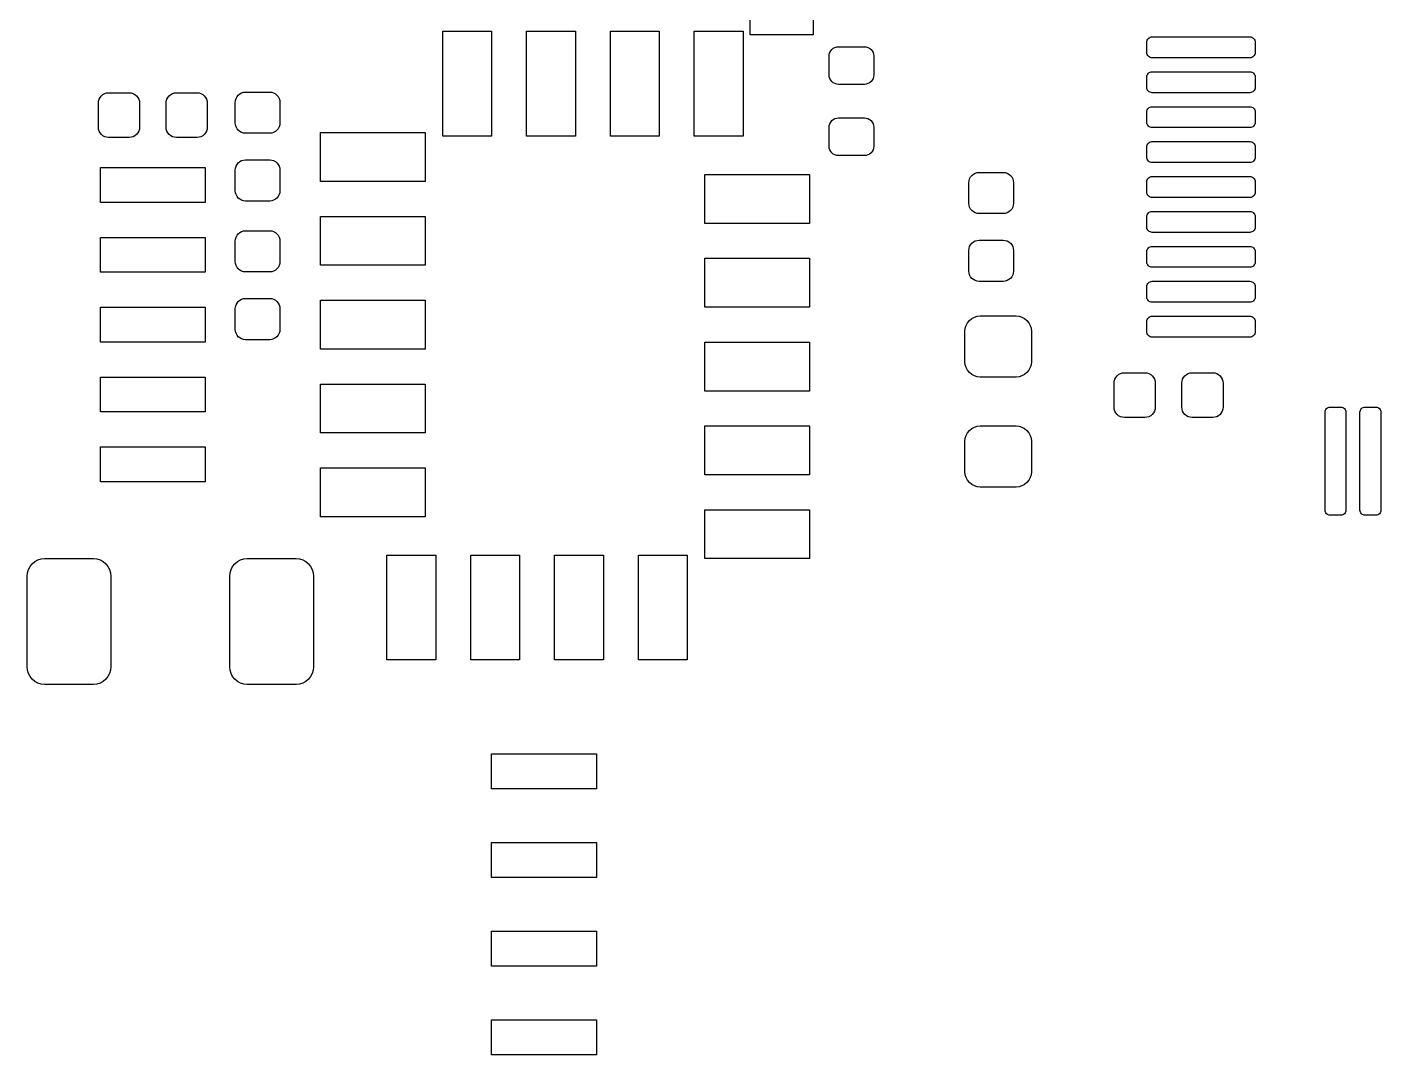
# Model space of a CAD drawing. Extents: x 0.5 to 2.43, y -7.79 to -4.97.
# Drawn here: x 0.559 to 1.322, y -6.238 to -5.659 of the extents above; entities that cross this region are included whole.
import ezdxf

# ---------------------------------------------------------------- set-up
doc = ezdxf.new("R2010")
doc.units = 0
doc.header["$MEASUREMENT"] = 0
doc.layers.add('BLACK', color=7, linetype='CONTINUOUS')

msp = doc.modelspace()

# ---------------------------------------------------------------- linework, layer by layer
at = {"layer": 'BLACK', "linetype": 'CONTINUOUS'}
for p, q in [((0.966535, -5.66339), (0.966535, -5.63189)), ((1.00197, -5.63189), (1.00197, -5.66339)), ((0.793307, -5.72047), (0.793307, -5.66142)), ((0.793307, -5.66142), (0.820866, -5.66142)), ((0.820866, -5.66142), (0.820866, -5.72047)), ((0.840551, -5.72047), (0.840551, -5.66142)), ((0.840551, -5.66142), (0.86811, -5.66142)), ((0.86811, -5.66142), (0.86811, -5.72047)), ((0.887795, -5.72047), (0.887795, -5.66142)), ((0.887795, -5.66142), (0.915354, -5.66142)), ((0.915354, -5.66142), (0.915354, -5.72047)), ((0.935039, -5.72047), (0.935039, -5.66142)), ((0.935039, -5.66142), (0.962598, -5.66142)), ((0.962598, -5.66142), (0.962598, -5.72047)), ((1.00197, -5.66339), (0.966535, -5.66339)), ((1.19012, -5.66748), (1.19017, -5.6669)), ((1.19012, -5.67339), (1.19012, -5.66748)), ((1.19017, -5.6669), (1.19034, -5.66635)), ((1.19034, -5.66635), (1.19062, -5.66584)), ((1.19062, -5.66584), (1.19098, -5.66539)), ((1.19098, -5.66539), (1.19143, -5.66503)), ((1.19143, -5.66503), (1.19194, -5.66475)), ((1.19194, -5.66475), (1.19249, -5.66458)), ((1.19249, -5.66458), (1.19307, -5.66453)), ((1.19307, -5.66453), (1.24819, -5.66453)), ((1.24819, -5.66453), (1.24877, -5.66458)), ((1.24877, -5.66458), (1.24932, -5.66475)), ((1.24932, -5.66475), (1.24983, -5.66503)), ((1.24983, -5.66503), (1.25028, -5.66539)), ((1.25028, -5.66539), (1.25064, -5.66584)), ((1.25064, -5.66584), (1.25092, -5.66635)), ((1.25092, -5.66635), (1.25109, -5.6669)), ((1.25109, -5.6669), (1.25114, -5.66748)), ((1.25114, -5.66748), (1.25114, -5.67339)), ((1.01102, -5.67539), (1.01113, -5.67436)), ((1.01102, -5.68602), (1.01102, -5.67539)), ((1.01113, -5.67436), (1.01143, -5.67336)), ((1.01143, -5.67336), (1.01192, -5.67244)), ((1.01192, -5.67244), (1.01258, -5.67164)), ((1.01258, -5.67164), (1.01339, -5.67097)), ((1.01339, -5.67097), (1.0143, -5.67048)), ((1.0143, -5.67048), (1.0153, -5.67018)), ((1.0153, -5.67018), (1.01634, -5.67008)), ((1.01634, -5.67008), (1.03091, -5.67008)), ((1.03091, -5.67008), (1.03194, -5.67018)), ((1.03194, -5.67018), (1.03294, -5.67048)), ((1.03294, -5.67048), (1.03386, -5.67097)), ((1.03386, -5.67097), (1.03466, -5.67164)), ((1.03466, -5.67164), (1.03532, -5.67244)), ((1.03532, -5.67244), (1.03582, -5.67336)), ((1.03582, -5.67336), (1.03612, -5.67436)), ((1.03612, -5.67436), (1.03622, -5.67539)), ((1.03622, -5.67539), (1.03622, -5.68602)), ((1.19017, -5.67396), (1.19012, -5.67339)), ((1.19034, -5.67452), (1.19017, -5.67396)), ((1.19062, -5.67503), (1.19034, -5.67452)), ((1.19098, -5.67547), (1.19062, -5.67503)), ((1.19143, -5.67584), (1.19098, -5.67547)), ((1.19194, -5.67611), (1.19143, -5.67584)), ((1.19249, -5.67628), (1.19194, -5.67611)), ((1.19307, -5.67634), (1.19249, -5.67628)), ((1.24819, -5.67634), (1.19307, -5.67634)), ((1.24877, -5.67628), (1.24819, -5.67634)), ((1.24932, -5.67611), (1.24877, -5.67628)), ((1.24983, -5.67584), (1.24932, -5.67611)), ((1.25028, -5.67547), (1.24983, -5.67584)), ((1.25064, -5.67503), (1.25028, -5.67547)), ((1.25092, -5.67452), (1.25064, -5.67503)), ((1.25109, -5.67396), (1.25092, -5.67452)), ((1.25114, -5.67339), (1.25109, -5.67396)), ((1.01113, -5.68706), (1.01102, -5.68602)), ((1.01143, -5.68806), (1.01113, -5.68706)), ((1.01192, -5.68898), (1.01143, -5.68806)), ((1.01258, -5.68978), (1.01192, -5.68898)), ((1.01339, -5.69044), (1.01258, -5.68978)), ((1.0143, -5.69093), (1.01339, -5.69044)), ((1.0153, -5.69124), (1.0143, -5.69093)), ((1.01634, -5.69134), (1.0153, -5.69124)), ((1.03091, -5.69134), (1.01634, -5.69134)), ((1.03194, -5.69124), (1.03091, -5.69134)), ((1.03294, -5.69093), (1.03194, -5.69124)), ((1.03386, -5.69044), (1.03294, -5.69093)), ((1.03466, -5.68978), (1.03386, -5.69044)), ((1.03532, -5.68898), (1.03466, -5.68978)), ((1.03582, -5.68806), (1.03532, -5.68898)), ((1.03612, -5.68706), (1.03582, -5.68806)), ((1.03622, -5.68602), (1.03612, -5.68706)), ((1.19012, -5.68717), (1.19017, -5.68659)), ((1.19012, -5.69307), (1.19012, -5.68717)), ((1.19017, -5.68659), (1.19034, -5.68604)), ((1.19034, -5.68604), (1.19062, -5.68552)), ((1.19062, -5.68552), (1.19098, -5.68508)), ((1.19098, -5.68508), (1.19143, -5.68471)), ((1.19143, -5.68471), (1.19194, -5.68444)), ((1.19194, -5.68444), (1.19249, -5.68427)), ((1.19249, -5.68427), (1.19307, -5.68421)), ((1.19307, -5.68421), (1.24819, -5.68421)), ((1.24819, -5.68421), (1.24877, -5.68427)), ((1.24877, -5.68427), (1.24932, -5.68444)), ((1.24932, -5.68444), (1.24983, -5.68471)), ((1.24983, -5.68471), (1.25028, -5.68508)), ((1.25028, -5.68508), (1.25064, -5.68552)), ((1.25064, -5.68552), (1.25092, -5.68604)), ((1.25092, -5.68604), (1.25109, -5.68659)), ((1.25109, -5.68659), (1.25114, -5.68717)), ((1.25114, -5.68717), (1.25114, -5.69307)), ((0.599655, -5.69965), (0.600191, -5.69864)), ((0.600191, -5.69864), (0.600913, -5.69776)), ((0.600913, -5.69776), (0.601793, -5.69704)), ((0.601793, -5.69704), (0.602797, -5.69651)), ((0.602797, -5.69651), (0.603887, -5.69617)), ((0.603887, -5.69617), (0.60502, -5.69606)), ((0.60502, -5.69606), (0.616634, -5.69606)), ((0.616634, -5.69606), (0.617767, -5.69617)), ((0.617767, -5.69617), (0.618856, -5.69651)), ((0.618856, -5.69651), (0.61986, -5.69704)), ((0.61986, -5.69704), (0.62074, -5.69776)), ((0.62074, -5.69776), (0.621462, -5.69864)), ((0.621462, -5.69864), (0.621999, -5.69965)), ((0.637844, -5.69965), (0.63838, -5.69864)), ((0.63838, -5.69864), (0.639102, -5.69776)), ((0.639102, -5.69776), (0.639982, -5.69704)), ((0.639982, -5.69704), (0.640986, -5.69651)), ((0.640986, -5.69651), (0.642076, -5.69617)), ((0.642076, -5.69617), (0.643209, -5.69606)), ((0.643209, -5.69606), (0.654823, -5.69606)), ((0.654823, -5.69606), (0.655956, -5.69617)), ((0.655956, -5.69617), (0.657045, -5.69651)), ((0.657045, -5.69651), (0.658049, -5.69704)), ((0.658049, -5.69704), (0.658929, -5.69776)), ((0.658929, -5.69776), (0.659651, -5.69864)), ((0.659651, -5.69864), (0.660188, -5.69965)), ((0.67649, -5.70034), (0.67682, -5.69925)), ((0.67682, -5.69925), (0.677357, -5.69825)), ((0.677357, -5.69825), (0.678079, -5.69737)), ((0.678079, -5.69737), (0.678959, -5.69665)), ((0.678959, -5.69665), (0.679963, -5.69611)), ((0.679963, -5.69611), (0.681052, -5.69578)), ((0.681052, -5.69578), (0.682185, -5.69567)), ((0.682185, -5.69567), (0.695768, -5.69567)), ((0.695768, -5.69567), (0.696901, -5.69578)), ((0.696901, -5.69578), (0.69799, -5.69611)), ((0.69799, -5.69611), (0.698994, -5.69665)), ((0.698994, -5.69665), (0.699874, -5.69737)), ((0.699874, -5.69737), (0.700596, -5.69825)), ((0.700596, -5.69825), (0.701133, -5.69925)), ((0.701133, -5.69925), (0.701463, -5.70034)), ((1.19017, -5.69365), (1.19012, -5.69307)), ((1.19034, -5.6942), (1.19017, -5.69365)), ((1.19062, -5.69471), (1.19034, -5.6942)), ((1.19098, -5.69516), (1.19062, -5.69471)), ((1.19143, -5.69553), (1.19098, -5.69516)), ((1.19194, -5.6958), (1.19143, -5.69553)), ((1.19249, -5.69597), (1.19194, -5.6958)), ((1.19307, -5.69602), (1.19249, -5.69597)), ((1.24819, -5.69602), (1.19307, -5.69602)), ((1.24877, -5.69597), (1.24819, -5.69602)), ((1.24932, -5.6958), (1.24877, -5.69597)), ((1.24983, -5.69553), (1.24932, -5.6958)), ((1.25028, -5.69516), (1.24983, -5.69553)), ((1.25064, -5.69471), (1.25028, -5.69516)), ((1.25092, -5.6942), (1.25064, -5.69471)), ((1.25109, -5.69365), (1.25092, -5.6942)), ((1.25114, -5.69307), (1.25109, -5.69365)), ((0.599213, -5.70187), (0.599324, -5.70074)), ((0.599213, -5.71545), (0.599213, -5.70187)), ((0.599324, -5.70074), (0.599655, -5.69965)), ((0.621999, -5.69965), (0.622329, -5.70074)), ((0.622329, -5.70074), (0.622441, -5.70187)), ((0.622441, -5.70187), (0.622441, -5.71545)), ((0.637402, -5.70187), (0.637513, -5.70074)), ((0.637402, -5.71545), (0.637402, -5.70187)), ((0.637513, -5.70074), (0.637844, -5.69965)), ((0.660188, -5.69965), (0.660518, -5.70074)), ((0.660518, -5.70074), (0.66063, -5.70187)), ((0.66063, -5.70187), (0.66063, -5.71545)), ((0.676378, -5.70148), (0.67649, -5.70034)), ((0.676378, -5.71309), (0.676378, -5.70148)), ((0.701463, -5.70034), (0.701575, -5.70148)), ((0.701575, -5.70148), (0.701575, -5.71309)), ((1.19012, -5.70685), (1.19017, -5.70627)), ((1.19012, -5.71276), (1.19012, -5.70685)), ((1.19017, -5.70627), (1.19034, -5.70572)), ((1.19034, -5.70572), (1.19062, -5.70521)), ((1.19062, -5.70521), (1.19098, -5.70476)), ((1.19098, -5.70476), (1.19143, -5.7044)), ((1.19143, -5.7044), (1.19194, -5.70412)), ((1.19194, -5.70412), (1.19249, -5.70395)), ((1.19249, -5.70395), (1.19307, -5.7039)), ((1.19307, -5.7039), (1.24819, -5.7039)), ((1.24819, -5.7039), (1.24877, -5.70395)), ((1.24877, -5.70395), (1.24932, -5.70412)), ((1.24932, -5.70412), (1.24983, -5.7044)), ((1.24983, -5.7044), (1.25028, -5.70476)), ((1.25028, -5.70476), (1.25064, -5.70521)), ((1.25064, -5.70521), (1.25092, -5.70572)), ((1.25092, -5.70572), (1.25109, -5.70627)), ((1.25109, -5.70627), (1.25114, -5.70685)), ((1.25114, -5.70685), (1.25114, -5.71276)), ((0.67649, -5.71422), (0.676378, -5.71309)), ((0.67682, -5.71531), (0.67649, -5.71422)), ((0.701463, -5.71422), (0.701133, -5.71531)), ((0.701575, -5.71309), (0.701463, -5.71422)), ((1.01102, -5.71555), (1.01113, -5.71451)), ((1.01113, -5.71451), (1.01143, -5.71352)), ((1.01143, -5.71352), (1.01192, -5.7126)), ((1.01192, -5.7126), (1.01258, -5.71179)), ((1.01258, -5.71179), (1.01339, -5.71113)), ((1.01339, -5.71113), (1.0143, -5.71064)), ((1.0143, -5.71064), (1.0153, -5.71034)), ((1.0153, -5.71034), (1.01634, -5.71024)), ((1.01634, -5.71024), (1.03091, -5.71024)), ((1.03091, -5.71024), (1.03194, -5.71034)), ((1.03194, -5.71034), (1.03294, -5.71064)), ((1.03294, -5.71064), (1.03386, -5.71113)), ((1.03386, -5.71113), (1.03466, -5.71179)), ((1.03466, -5.71179), (1.03532, -5.7126)), ((1.03532, -5.7126), (1.03582, -5.71352)), ((1.03582, -5.71352), (1.03612, -5.71451)), ((1.03612, -5.71451), (1.03622, -5.71555)), ((1.19017, -5.71333), (1.19012, -5.71276)), ((1.19034, -5.71389), (1.19017, -5.71333)), ((1.19062, -5.7144), (1.19034, -5.71389)), ((1.19098, -5.71484), (1.19062, -5.7144)), ((1.25064, -5.7144), (1.25028, -5.71484)), ((1.25092, -5.71389), (1.25064, -5.7144)), ((1.25109, -5.71333), (1.25092, -5.71389)), ((1.25114, -5.71276), (1.25109, -5.71333)), ((0.599324, -5.71659), (0.599213, -5.71545)), ((0.599655, -5.71768), (0.599324, -5.71659)), ((0.600191, -5.71868), (0.599655, -5.71768)), ((0.600913, -5.71956), (0.600191, -5.71868)), ((0.601793, -5.72028), (0.600913, -5.71956)), ((0.602797, -5.72082), (0.601793, -5.72028)), ((0.603887, -5.72115), (0.602797, -5.72082)), ((0.60502, -5.72126), (0.603887, -5.72115)), ((0.616634, -5.72126), (0.60502, -5.72126)), ((0.617767, -5.72115), (0.616634, -5.72126)), ((0.618856, -5.72082), (0.617767, -5.72115)), ((0.61986, -5.72028), (0.618856, -5.72082)), ((0.62074, -5.71956), (0.61986, -5.72028)), ((0.621462, -5.71868), (0.62074, -5.71956)), ((0.621999, -5.71768), (0.621462, -5.71868)), ((0.622329, -5.71659), (0.621999, -5.71768)), ((0.622441, -5.71545), (0.622329, -5.71659)), ((0.637513, -5.71659), (0.637402, -5.71545)), ((0.637844, -5.71768), (0.637513, -5.71659)), ((0.63838, -5.71868), (0.637844, -5.71768)), ((0.639102, -5.71956), (0.63838, -5.71868)), ((0.639982, -5.72028), (0.639102, -5.71956)), ((0.640986, -5.72082), (0.639982, -5.72028)), ((0.642076, -5.72115), (0.640986, -5.72082)), ((0.643209, -5.72126), (0.642076, -5.72115)), ((0.654823, -5.72126), (0.643209, -5.72126)), ((0.655956, -5.72115), (0.654823, -5.72126)), ((0.657045, -5.72082), (0.655956, -5.72115)), ((0.658049, -5.72028), (0.657045, -5.72082)), ((0.658929, -5.71956), (0.658049, -5.72028)), ((0.659651, -5.71868), (0.658929, -5.71956)), ((0.660188, -5.71768), (0.659651, -5.71868)), ((0.660518, -5.71659), (0.660188, -5.71768)), ((0.66063, -5.71545), (0.660518, -5.71659)), ((0.677357, -5.71632), (0.67682, -5.71531)), ((0.678079, -5.7172), (0.677357, -5.71632)), ((0.678959, -5.71792), (0.678079, -5.7172)), ((0.679963, -5.71846), (0.678959, -5.71792)), ((0.681052, -5.71879), (0.679963, -5.71846)), ((0.682185, -5.7189), (0.681052, -5.71879)), ((0.695768, -5.7189), (0.682185, -5.7189)), ((0.696901, -5.71879), (0.695768, -5.7189)), ((0.69799, -5.71846), (0.696901, -5.71879)), ((0.698994, -5.71792), (0.69799, -5.71846)), ((0.699874, -5.7172), (0.698994, -5.71792)), ((0.700596, -5.71632), (0.699874, -5.7172)), ((0.701133, -5.71531), (0.700596, -5.71632)), ((0.724409, -5.74606), (0.724409, -5.7185)), ((0.724409, -5.7185), (0.783465, -5.7185)), ((0.783465, -5.7185), (0.783465, -5.74606)), ((0.820866, -5.72047), (0.793307, -5.72047)), ((0.86811, -5.72047), (0.840551, -5.72047)), ((0.915354, -5.72047), (0.887795, -5.72047)), ((0.962598, -5.72047), (0.935039, -5.72047)), ((1.01102, -5.72618), (1.01102, -5.71555)), ((1.03622, -5.71555), (1.03622, -5.72618)), ((1.19143, -5.71521), (1.19098, -5.71484)), ((1.19194, -5.71548), (1.19143, -5.71521)), ((1.19249, -5.71565), (1.19194, -5.71548)), ((1.19307, -5.71571), (1.19249, -5.71565)), ((1.24819, -5.71571), (1.19307, -5.71571)), ((1.24877, -5.71565), (1.24819, -5.71571)), ((1.24932, -5.71548), (1.24877, -5.71565)), ((1.24983, -5.71521), (1.24932, -5.71548)), ((1.25028, -5.71484), (1.24983, -5.71521)), ((1.01113, -5.72722), (1.01102, -5.72618)), ((1.01143, -5.72822), (1.01113, -5.72722)), ((1.01192, -5.72913), (1.01143, -5.72822)), ((1.01258, -5.72994), (1.01192, -5.72913)), ((1.03532, -5.72913), (1.03466, -5.72994)), ((1.03582, -5.72822), (1.03532, -5.72913)), ((1.03612, -5.72722), (1.03582, -5.72822)), ((1.03622, -5.72618), (1.03612, -5.72722)), ((1.19012, -5.72654), (1.19017, -5.72596)), ((1.19012, -5.73244), (1.19012, -5.72654)), ((1.19017, -5.72596), (1.19034, -5.72541)), ((1.19034, -5.72541), (1.19062, -5.72489)), ((1.19062, -5.72489), (1.19098, -5.72445)), ((1.19098, -5.72445), (1.19143, -5.72408)), ((1.19143, -5.72408), (1.19194, -5.72381)), ((1.19194, -5.72381), (1.19249, -5.72364)), ((1.19249, -5.72364), (1.19307, -5.72358)), ((1.19307, -5.72358), (1.24819, -5.72358)), ((1.24819, -5.72358), (1.24877, -5.72364)), ((1.24877, -5.72364), (1.24932, -5.72381)), ((1.24932, -5.72381), (1.24983, -5.72408)), ((1.24983, -5.72408), (1.25028, -5.72445)), ((1.25028, -5.72445), (1.25064, -5.72489)), ((1.25064, -5.72489), (1.25092, -5.72541)), ((1.25092, -5.72541), (1.25109, -5.72596)), ((1.25109, -5.72596), (1.25114, -5.72654)), ((1.25114, -5.72654), (1.25114, -5.73244)), ((0.67682, -5.73744), (0.677357, -5.73644)), ((0.677357, -5.73644), (0.678079, -5.73556)), ((0.678079, -5.73556), (0.678959, -5.73484)), ((0.678959, -5.73484), (0.679963, -5.7343)), ((0.679963, -5.7343), (0.681052, -5.73397)), ((0.681052, -5.73397), (0.682185, -5.73386)), ((0.682185, -5.73386), (0.695768, -5.73386)), ((0.695768, -5.73386), (0.696901, -5.73397)), ((0.696901, -5.73397), (0.69799, -5.7343)), ((0.69799, -5.7343), (0.698994, -5.73484)), ((0.698994, -5.73484), (0.699874, -5.73556)), ((0.699874, -5.73556), (0.700596, -5.73644)), ((0.700596, -5.73644), (0.701133, -5.73744)), ((1.01339, -5.7306), (1.01258, -5.72994)), ((1.0143, -5.73109), (1.01339, -5.7306)), ((1.0153, -5.73139), (1.0143, -5.73109)), ((1.01634, -5.7315), (1.0153, -5.73139)), ((1.03091, -5.7315), (1.01634, -5.7315)), ((1.03194, -5.73139), (1.03091, -5.7315)), ((1.03294, -5.73109), (1.03194, -5.73139)), ((1.03386, -5.7306), (1.03294, -5.73109)), ((1.03466, -5.72994), (1.03386, -5.7306)), ((1.19017, -5.73302), (1.19012, -5.73244)), ((1.19034, -5.73357), (1.19017, -5.73302)), ((1.19062, -5.73408), (1.19034, -5.73357)), ((1.19098, -5.73453), (1.19062, -5.73408)), ((1.19143, -5.7349), (1.19098, -5.73453)), ((1.19194, -5.73517), (1.19143, -5.7349)), ((1.19249, -5.73534), (1.19194, -5.73517)), ((1.19307, -5.73539), (1.19249, -5.73534)), ((1.24819, -5.73539), (1.19307, -5.73539)), ((1.24877, -5.73534), (1.24819, -5.73539)), ((1.24932, -5.73517), (1.24877, -5.73534)), ((1.24983, -5.7349), (1.24932, -5.73517)), ((1.25028, -5.73453), (1.24983, -5.7349)), ((1.25064, -5.73408), (1.25028, -5.73453)), ((1.25092, -5.73357), (1.25064, -5.73408)), ((1.25109, -5.73302), (1.25092, -5.73357)), ((1.25114, -5.73244), (1.25109, -5.73302)), ((0.600394, -5.75787), (0.600394, -5.73819)), ((0.600394, -5.73819), (0.659449, -5.73819)), ((0.659449, -5.73819), (0.659449, -5.75787)), ((0.676378, -5.73967), (0.67649, -5.73853)), ((0.676378, -5.75128), (0.676378, -5.73967)), ((0.67649, -5.73853), (0.67682, -5.73744)), ((0.701133, -5.73744), (0.701463, -5.73853)), ((0.701463, -5.73853), (0.701575, -5.73967)), ((0.701575, -5.73967), (0.701575, -5.75128)), ((0.940945, -5.76969), (0.940945, -5.74213)), ((0.940945, -5.74213), (1, -5.74213)), ((1, -5.74213), (1, -5.76969)), ((1.08988, -5.74562), (1.09021, -5.74453)), ((1.09021, -5.74453), (1.09074, -5.74353)), ((1.09074, -5.74353), (1.09146, -5.74265)), ((1.09146, -5.74265), (1.09234, -5.74192)), ((1.09234, -5.74192), (1.09335, -5.74139)), ((1.09335, -5.74139), (1.09444, -5.74106)), ((1.09444, -5.74106), (1.09557, -5.74094)), ((1.09557, -5.74094), (1.10915, -5.74094)), ((1.10915, -5.74094), (1.11029, -5.74106)), ((1.11029, -5.74106), (1.11138, -5.74139)), ((1.11138, -5.74139), (1.11238, -5.74192)), ((1.11238, -5.74192), (1.11326, -5.74265)), ((1.11326, -5.74265), (1.11398, -5.74353)), ((1.11398, -5.74353), (1.11452, -5.74453)), ((1.11452, -5.74453), (1.11485, -5.74562)), ((1.19034, -5.74509), (1.19062, -5.74458)), ((1.19062, -5.74458), (1.19098, -5.74413)), ((1.19098, -5.74413), (1.19143, -5.74377)), ((1.19143, -5.74377), (1.19194, -5.74349)), ((1.19194, -5.74349), (1.19249, -5.74332)), ((1.19249, -5.74332), (1.19307, -5.74327)), ((1.19307, -5.74327), (1.24819, -5.74327)), ((1.24819, -5.74327), (1.24877, -5.74332)), ((1.24877, -5.74332), (1.24932, -5.74349)), ((1.24932, -5.74349), (1.24983, -5.74377)), ((1.24983, -5.74377), (1.25028, -5.74413)), ((1.25028, -5.74413), (1.25064, -5.74458)), ((1.25064, -5.74458), (1.25092, -5.74509)), ((0.67649, -5.75241), (0.676378, -5.75128)), ((0.67682, -5.7535), (0.67649, -5.75241)), ((0.701463, -5.75241), (0.701133, -5.7535)), ((0.701575, -5.75128), (0.701463, -5.75241)), ((0.783465, -5.74606), (0.724409, -5.74606)), ((1.08976, -5.74675), (1.08988, -5.74562)), ((1.08976, -5.75837), (1.08976, -5.74675)), ((1.11485, -5.74562), (1.11496, -5.74675)), ((1.11496, -5.74675), (1.11496, -5.75837)), ((1.19012, -5.74622), (1.19017, -5.74564)), ((1.19012, -5.75213), (1.19012, -5.74622)), ((1.19017, -5.7527), (1.19012, -5.75213)), ((1.19017, -5.74564), (1.19034, -5.74509)), ((1.25092, -5.74509), (1.25109, -5.74564)), ((1.25109, -5.74564), (1.25114, -5.74622)), ((1.25114, -5.75213), (1.25109, -5.7527)), ((1.25114, -5.74622), (1.25114, -5.75213)), ((0.659449, -5.75787), (0.600394, -5.75787)), ((0.677357, -5.75451), (0.67682, -5.7535)), ((0.678079, -5.75539), (0.677357, -5.75451)), ((0.678959, -5.75611), (0.678079, -5.75539)), ((0.679963, -5.75664), (0.678959, -5.75611)), ((0.681052, -5.75698), (0.679963, -5.75664)), ((0.682185, -5.75709), (0.681052, -5.75698)), ((0.695768, -5.75709), (0.682185, -5.75709)), ((0.696901, -5.75698), (0.695768, -5.75709)), ((0.69799, -5.75664), (0.696901, -5.75698)), ((0.698994, -5.75611), (0.69799, -5.75664)), ((0.699874, -5.75539), (0.698994, -5.75611)), ((0.700596, -5.75451), (0.699874, -5.75539)), ((0.701133, -5.7535), (0.700596, -5.75451)), ((1.08988, -5.7595), (1.08976, -5.75837)), ((1.09021, -5.76059), (1.08988, -5.7595)), ((1.11485, -5.7595), (1.11452, -5.76059)), ((1.11496, -5.75837), (1.11485, -5.7595)), ((1.19034, -5.75326), (1.19017, -5.7527)), ((1.19062, -5.75377), (1.19034, -5.75326)), ((1.19098, -5.75421), (1.19062, -5.75377)), ((1.19143, -5.75458), (1.19098, -5.75421)), ((1.19194, -5.75485), (1.19143, -5.75458)), ((1.19249, -5.75502), (1.19194, -5.75485)), ((1.19307, -5.75508), (1.19249, -5.75502)), ((1.24819, -5.75508), (1.19307, -5.75508)), ((1.24877, -5.75502), (1.24819, -5.75508)), ((1.24932, -5.75485), (1.24877, -5.75502)), ((1.24983, -5.75458), (1.24932, -5.75485)), ((1.25028, -5.75421), (1.24983, -5.75458)), ((1.25064, -5.75377), (1.25028, -5.75421)), ((1.25092, -5.75326), (1.25064, -5.75377)), ((1.25109, -5.7527), (1.25092, -5.75326)), ((0.724409, -5.79331), (0.724409, -5.76575)), ((0.724409, -5.76575), (0.783465, -5.76575)), ((0.783465, -5.76575), (0.783465, -5.79331)), ((1.09074, -5.76159), (1.09021, -5.76059)), ((1.09146, -5.76247), (1.09074, -5.76159)), ((1.09234, -5.76319), (1.09146, -5.76247)), ((1.09335, -5.76373), (1.09234, -5.76319)), ((1.09444, -5.76406), (1.09335, -5.76373)), ((1.09557, -5.76417), (1.09444, -5.76406)), ((1.10915, -5.76417), (1.09557, -5.76417)), ((1.11029, -5.76406), (1.10915, -5.76417)), ((1.11138, -5.76373), (1.11029, -5.76406)), ((1.11238, -5.76319), (1.11138, -5.76373)), ((1.11326, -5.76247), (1.11238, -5.76319)), ((1.11398, -5.76159), (1.11326, -5.76247)), ((1.11452, -5.76059), (1.11398, -5.76159)), ((1.19012, -5.76591), (1.19017, -5.76533)), ((1.19012, -5.77181), (1.19012, -5.76591)), ((1.19017, -5.76533), (1.19034, -5.76478)), ((1.19034, -5.76478), (1.19062, -5.76427)), ((1.19062, -5.76427), (1.19098, -5.76382)), ((1.19098, -5.76382), (1.19143, -5.76345)), ((1.19143, -5.76345), (1.19194, -5.76318)), ((1.19194, -5.76318), (1.19249, -5.76301)), ((1.19249, -5.76301), (1.19307, -5.76295)), ((1.19307, -5.76295), (1.24819, -5.76295)), ((1.24819, -5.76295), (1.24877, -5.76301)), ((1.24877, -5.76301), (1.24932, -5.76318)), ((1.24932, -5.76318), (1.24983, -5.76345)), ((1.24983, -5.76345), (1.25028, -5.76382)), ((1.25028, -5.76382), (1.25064, -5.76427)), ((1.25064, -5.76427), (1.25092, -5.76478)), ((1.25092, -5.76478), (1.25109, -5.76533)), ((1.25109, -5.76533), (1.25114, -5.76591)), ((1.25114, -5.76591), (1.25114, -5.77181)), ((0.677357, -5.7764), (0.678079, -5.77552)), ((0.678079, -5.77552), (0.678959, -5.7748)), ((0.678959, -5.7748), (0.679963, -5.77426)), ((0.679963, -5.77426), (0.681052, -5.77393)), ((0.681052, -5.77393), (0.682185, -5.77382)), ((0.682185, -5.77382), (0.695768, -5.77382)), ((0.695768, -5.77382), (0.696901, -5.77393)), ((0.696901, -5.77393), (0.69799, -5.77426)), ((0.69799, -5.77426), (0.698994, -5.7748)), ((0.698994, -5.7748), (0.699874, -5.77552)), ((0.699874, -5.77552), (0.700596, -5.7764)), ((1, -5.76969), (0.940945, -5.76969)), ((1.19017, -5.77239), (1.19012, -5.77181)), ((1.19034, -5.77294), (1.19017, -5.77239)), ((1.19062, -5.77345), (1.19034, -5.77294)), ((1.19098, -5.7739), (1.19062, -5.77345)), ((1.19143, -5.77427), (1.19098, -5.7739)), ((1.19194, -5.77454), (1.19143, -5.77427)), ((1.19249, -5.77471), (1.19194, -5.77454)), ((1.19307, -5.77476), (1.19249, -5.77471)), ((1.24819, -5.77476), (1.19307, -5.77476)), ((1.24877, -5.77471), (1.24819, -5.77476)), ((1.24932, -5.77454), (1.24877, -5.77471)), ((1.24983, -5.77427), (1.24932, -5.77454)), ((1.25028, -5.7739), (1.24983, -5.77427)), ((1.25064, -5.77345), (1.25028, -5.7739)), ((1.25092, -5.77294), (1.25064, -5.77345)), ((1.25109, -5.77239), (1.25092, -5.77294)), ((1.25114, -5.77181), (1.25109, -5.77239)), ((0.600394, -5.79724), (0.600394, -5.77756)), ((0.600394, -5.77756), (0.659449, -5.77756)), ((0.659449, -5.77756), (0.659449, -5.79724)), ((0.676378, -5.77963), (0.67649, -5.77849)), ((0.676378, -5.79124), (0.676378, -5.77963)), ((0.67649, -5.77849), (0.67682, -5.7774)), ((0.67682, -5.7774), (0.677357, -5.7764)), ((0.700596, -5.7764), (0.701133, -5.7774)), ((0.701133, -5.7774), (0.701463, -5.77849)), ((0.701463, -5.77849), (0.701575, -5.77963)), ((0.701575, -5.77963), (0.701575, -5.79124)), ((1.08988, -5.78381), (1.09021, -5.78272)), ((1.09021, -5.78272), (1.09074, -5.78171)), ((1.09074, -5.78171), (1.09146, -5.78083)), ((1.09146, -5.78083), (1.09234, -5.78011)), ((1.09234, -5.78011), (1.09335, -5.77958)), ((1.09335, -5.77958), (1.09444, -5.77925)), ((1.09444, -5.77925), (1.09557, -5.77913)), ((1.09557, -5.77913), (1.10915, -5.77913)), ((1.10915, -5.77913), (1.11029, -5.77925)), ((1.11029, -5.77925), (1.11138, -5.77958)), ((1.11138, -5.77958), (1.11238, -5.78011)), ((1.11238, -5.78011), (1.11326, -5.78083)), ((1.11326, -5.78083), (1.11398, -5.78171)), ((1.11398, -5.78171), (1.11452, -5.78272)), ((1.11452, -5.78272), (1.11485, -5.78381)), ((1.19098, -5.7835), (1.19143, -5.78314)), ((1.19143, -5.78314), (1.19194, -5.78286)), ((1.19194, -5.78286), (1.19249, -5.78269)), ((1.19249, -5.78269), (1.19307, -5.78264)), ((1.19307, -5.78264), (1.24819, -5.78264)), ((1.24819, -5.78264), (1.24877, -5.78269)), ((1.24877, -5.78269), (1.24932, -5.78286)), ((1.24932, -5.78286), (1.24983, -5.78314)), ((1.24983, -5.78314), (1.25028, -5.7835)), ((0.940945, -5.81693), (0.940945, -5.78937)), ((0.940945, -5.78937), (1, -5.78937)), ((1, -5.78937), (1, -5.81693)), ((1.08976, -5.78494), (1.08988, -5.78381)), ((1.08976, -5.79656), (1.08976, -5.78494)), ((1.11485, -5.78381), (1.11496, -5.78494)), ((1.11496, -5.78494), (1.11496, -5.79656)), ((1.19012, -5.78559), (1.19017, -5.78501)), ((1.19012, -5.7915), (1.19012, -5.78559)), ((1.19017, -5.78501), (1.19034, -5.78446)), ((1.19034, -5.78446), (1.19062, -5.78395)), ((1.19062, -5.78395), (1.19098, -5.7835)), ((1.25028, -5.7835), (1.25064, -5.78395)), ((1.25064, -5.78395), (1.25092, -5.78446)), ((1.25092, -5.78446), (1.25109, -5.78501)), ((1.25109, -5.78501), (1.25114, -5.78559)), ((1.25114, -5.78559), (1.25114, -5.7915)), ((0.659449, -5.79724), (0.600394, -5.79724)), ((0.67649, -5.79237), (0.676378, -5.79124)), ((0.67682, -5.79346), (0.67649, -5.79237)), ((0.677357, -5.79447), (0.67682, -5.79346)), ((0.678079, -5.79535), (0.677357, -5.79447)), ((0.678959, -5.79607), (0.678079, -5.79535)), ((0.679963, -5.79661), (0.678959, -5.79607)), ((0.681052, -5.79694), (0.679963, -5.79661)), ((0.682185, -5.79705), (0.681052, -5.79694)), ((0.695768, -5.79705), (0.682185, -5.79705)), ((0.696901, -5.79694), (0.695768, -5.79705)), ((0.69799, -5.79661), (0.696901, -5.79694)), ((0.698994, -5.79607), (0.69799, -5.79661)), ((0.699874, -5.79535), (0.698994, -5.79607)), ((0.700596, -5.79447), (0.699874, -5.79535)), ((0.701133, -5.79346), (0.700596, -5.79447)), ((0.701463, -5.79237), (0.701133, -5.79346)), ((0.701575, -5.79124), (0.701463, -5.79237)), ((0.783465, -5.79331), (0.724409, -5.79331)), ((1.08988, -5.79769), (1.08976, -5.79656)), ((1.09021, -5.79878), (1.08988, -5.79769)), ((1.11485, -5.79769), (1.11452, -5.79878)), ((1.11496, -5.79656), (1.11485, -5.79769)), ((1.19017, -5.79207), (1.19012, -5.7915)), ((1.19034, -5.79263), (1.19017, -5.79207)), ((1.19062, -5.79314), (1.19034, -5.79263)), ((1.19098, -5.79358), (1.19062, -5.79314)), ((1.19143, -5.79395), (1.19098, -5.79358)), ((1.19194, -5.79422), (1.19143, -5.79395)), ((1.19249, -5.79439), (1.19194, -5.79422)), ((1.19307, -5.79445), (1.19249, -5.79439)), ((1.24819, -5.79445), (1.19307, -5.79445)), ((1.24877, -5.79439), (1.24819, -5.79445)), ((1.24932, -5.79422), (1.24877, -5.79439)), ((1.24983, -5.79395), (1.24932, -5.79422)), ((1.25028, -5.79358), (1.24983, -5.79395)), ((1.25064, -5.79314), (1.25028, -5.79358)), ((1.25092, -5.79263), (1.25064, -5.79314)), ((1.25109, -5.79207), (1.25092, -5.79263)), ((1.25114, -5.7915), (1.25109, -5.79207)), ((1.09074, -5.79978), (1.09021, -5.79878)), ((1.09146, -5.80066), (1.09074, -5.79978)), ((1.09234, -5.80138), (1.09146, -5.80066)), ((1.09335, -5.80192), (1.09234, -5.80138)), ((1.09444, -5.80225), (1.09335, -5.80192)), ((1.09557, -5.80236), (1.09444, -5.80225)), ((1.10915, -5.80236), (1.09557, -5.80236)), ((1.11029, -5.80225), (1.10915, -5.80236)), ((1.11138, -5.80192), (1.11029, -5.80225)), ((1.11238, -5.80138), (1.11138, -5.80192)), ((1.11326, -5.80066), (1.11238, -5.80138)), ((1.11398, -5.79978), (1.11326, -5.80066)), ((1.11452, -5.79878), (1.11398, -5.79978)), ((1.19012, -5.80528), (1.19017, -5.8047)), ((1.19012, -5.81118), (1.19012, -5.80528)), ((1.19017, -5.8047), (1.19034, -5.80415)), ((1.19034, -5.80415), (1.19062, -5.80364)), ((1.19062, -5.80364), (1.19098, -5.80319)), ((1.19098, -5.80319), (1.19143, -5.80282)), ((1.19143, -5.80282), (1.19194, -5.80255)), ((1.19194, -5.80255), (1.19249, -5.80238)), ((1.19249, -5.80238), (1.19307, -5.80232)), ((1.19307, -5.80232), (1.24819, -5.80232)), ((1.24819, -5.80232), (1.24877, -5.80238)), ((1.24877, -5.80238), (1.24932, -5.80255)), ((1.24932, -5.80255), (1.24983, -5.80282)), ((1.24983, -5.80282), (1.25028, -5.80319)), ((1.25028, -5.80319), (1.25064, -5.80364)), ((1.25064, -5.80364), (1.25092, -5.80415)), ((1.25092, -5.80415), (1.25109, -5.8047)), ((1.25109, -5.8047), (1.25114, -5.80528)), ((1.25114, -5.80528), (1.25114, -5.81118)), ((0.677357, -5.81459), (0.678079, -5.81371)), ((0.678079, -5.81371), (0.678959, -5.81299)), ((0.678959, -5.81299), (0.679963, -5.81245)), ((0.679963, -5.81245), (0.681052, -5.81212)), ((0.681052, -5.81212), (0.682185, -5.81201)), ((0.682185, -5.81201), (0.695768, -5.81201)), ((0.695768, -5.81201), (0.696901, -5.81212)), ((0.696901, -5.81212), (0.69799, -5.81245)), ((0.69799, -5.81245), (0.698994, -5.81299)), ((0.698994, -5.81299), (0.699874, -5.81371)), ((0.699874, -5.81371), (0.700596, -5.81459)), ((0.724409, -5.84055), (0.724409, -5.81299)), ((0.724409, -5.81299), (0.783465, -5.81299)), ((0.783465, -5.81299), (0.783465, -5.84055)), ((1.19017, -5.81176), (1.19012, -5.81118)), ((1.19034, -5.81231), (1.19017, -5.81176)), ((1.19062, -5.81282), (1.19034, -5.81231)), ((1.19098, -5.81327), (1.19062, -5.81282)), ((1.19143, -5.81364), (1.19098, -5.81327)), ((1.19194, -5.81391), (1.19143, -5.81364)), ((1.24983, -5.81364), (1.24932, -5.81391)), ((1.25028, -5.81327), (1.24983, -5.81364)), ((1.25064, -5.81282), (1.25028, -5.81327)), ((1.25092, -5.81231), (1.25064, -5.81282)), ((1.25109, -5.81176), (1.25092, -5.81231)), ((1.25114, -5.81118), (1.25109, -5.81176)), ((0.600394, -5.83661), (0.600394, -5.81693)), ((0.600394, -5.81693), (0.659449, -5.81693)), ((0.659449, -5.81693), (0.659449, -5.83661)), ((0.676378, -5.81781), (0.67649, -5.81668)), ((0.676378, -5.82943), (0.676378, -5.81781)), ((0.67649, -5.81668), (0.67682, -5.81559)), ((0.67682, -5.81559), (0.677357, -5.81459)), ((0.700596, -5.81459), (0.701133, -5.81559)), ((0.701133, -5.81559), (0.701463, -5.81668)), ((0.701463, -5.81668), (0.701575, -5.81781)), ((0.701575, -5.81781), (0.701575, -5.82943)), ((1, -5.81693), (0.940945, -5.81693)), ((1.19249, -5.81408), (1.19194, -5.81391)), ((1.19307, -5.81413), (1.19249, -5.81408)), ((1.24819, -5.81413), (1.19307, -5.81413)), ((1.24877, -5.81408), (1.24819, -5.81413)), ((1.24932, -5.81391), (1.24877, -5.81408)), ((1.0876, -5.83046), (1.08776, -5.82878)), ((1.08776, -5.82878), (1.08825, -5.82717)), ((1.08825, -5.82717), (1.08905, -5.82568)), ((1.08905, -5.82568), (1.09012, -5.82437)), ((1.09012, -5.82437), (1.09143, -5.8233)), ((1.09143, -5.8233), (1.09291, -5.82251)), ((1.09291, -5.82251), (1.09453, -5.82202)), ((1.09453, -5.82202), (1.09621, -5.82185)), ((1.09621, -5.82185), (1.11639, -5.82185)), ((1.11639, -5.82185), (1.11807, -5.82202)), ((1.11807, -5.82202), (1.11968, -5.82251)), ((1.11968, -5.82251), (1.12117, -5.8233)), ((1.12117, -5.8233), (1.12248, -5.82437)), ((1.12248, -5.82437), (1.12355, -5.82568)), ((1.12355, -5.82568), (1.12434, -5.82717)), ((1.12434, -5.82717), (1.12483, -5.82878)), ((1.12483, -5.82878), (1.125, -5.83046)), ((1.19012, -5.82496), (1.19017, -5.82438)), ((1.19012, -5.83087), (1.19012, -5.82496)), ((1.19017, -5.82438), (1.19034, -5.82383)), ((1.19034, -5.82383), (1.19062, -5.82332)), ((1.19062, -5.82332), (1.19098, -5.82287)), ((1.19098, -5.82287), (1.19143, -5.82251)), ((1.19143, -5.82251), (1.19194, -5.82223)), ((1.19194, -5.82223), (1.19249, -5.82206)), ((1.19249, -5.82206), (1.19307, -5.82201)), ((1.19307, -5.82201), (1.24819, -5.82201)), ((1.24819, -5.82201), (1.24877, -5.82206)), ((1.24877, -5.82206), (1.24932, -5.82223)), ((1.24932, -5.82223), (1.24983, -5.82251)), ((1.24983, -5.82251), (1.25028, -5.82287)), ((1.25028, -5.82287), (1.25064, -5.82332)), ((1.25064, -5.82332), (1.25092, -5.82383)), ((1.25092, -5.82383), (1.25109, -5.82438)), ((1.25109, -5.82438), (1.25114, -5.82496)), ((1.25114, -5.82496), (1.25114, -5.83087)), ((0.67649, -5.83056), (0.676378, -5.82943)), ((0.67682, -5.83165), (0.67649, -5.83056)), ((0.677357, -5.83266), (0.67682, -5.83165)), ((0.678079, -5.83354), (0.677357, -5.83266)), ((0.678959, -5.83426), (0.678079, -5.83354)), ((0.679963, -5.83479), (0.678959, -5.83426)), ((0.681052, -5.83512), (0.679963, -5.83479)), ((0.682185, -5.83524), (0.681052, -5.83512)), ((0.695768, -5.83524), (0.682185, -5.83524)), ((0.696901, -5.83512), (0.695768, -5.83524)), ((0.69799, -5.83479), (0.696901, -5.83512)), ((0.698994, -5.83426), (0.69799, -5.83479)), ((0.699874, -5.83354), (0.698994, -5.83426)), ((0.700596, -5.83266), (0.699874, -5.83354)), ((0.701133, -5.83165), (0.700596, -5.83266)), ((0.701463, -5.83056), (0.701133, -5.83165)), ((0.701575, -5.82943), (0.701463, -5.83056)), ((1.0876, -5.84769), (1.0876, -5.83046)), ((1.125, -5.83046), (1.125, -5.84769)), ((1.19017, -5.83144), (1.19012, -5.83087)), ((1.19034, -5.832), (1.19017, -5.83144)), ((1.19062, -5.83251), (1.19034, -5.832)), ((1.19098, -5.83295), (1.19062, -5.83251)), ((1.19143, -5.83332), (1.19098, -5.83295)), ((1.19194, -5.83359), (1.19143, -5.83332)), ((1.19249, -5.83376), (1.19194, -5.83359)), ((1.19307, -5.83382), (1.19249, -5.83376)), ((1.24819, -5.83382), (1.19307, -5.83382)), ((1.24877, -5.83376), (1.24819, -5.83382)), ((1.24932, -5.83359), (1.24877, -5.83376)), ((1.24983, -5.83332), (1.24932, -5.83359)), ((1.25028, -5.83295), (1.24983, -5.83332)), ((1.25064, -5.83251), (1.25028, -5.83295)), ((1.25092, -5.832), (1.25064, -5.83251)), ((1.25109, -5.83144), (1.25092, -5.832)), ((1.25114, -5.83087), (1.25109, -5.83144)), ((0.659449, -5.83661), (0.600394, -5.83661)), ((0.783465, -5.84055), (0.724409, -5.84055)), ((0.940945, -5.86417), (0.940945, -5.83661)), ((0.940945, -5.83661), (1, -5.83661)), ((1, -5.83661), (1, -5.86417)), ((1.08776, -5.84937), (1.0876, -5.84769)), ((1.08825, -5.85098), (1.08776, -5.84937)), ((1.08905, -5.85247), (1.08825, -5.85098)), ((1.12434, -5.85098), (1.12355, -5.85247)), ((1.12483, -5.84937), (1.12434, -5.85098)), ((1.125, -5.84769), (1.12483, -5.84937)), ((0.600394, -5.87598), (0.600394, -5.8563)), ((0.600394, -5.8563), (0.659449, -5.8563)), ((0.659449, -5.8563), (0.659449, -5.87598)), ((1.09012, -5.85378), (1.08905, -5.85247)), ((1.09143, -5.85485), (1.09012, -5.85378)), ((1.09291, -5.85564), (1.09143, -5.85485)), ((1.09453, -5.85613), (1.09291, -5.85564)), ((1.09621, -5.8563), (1.09453, -5.85613)), ((1.11639, -5.8563), (1.09621, -5.8563)), ((1.11807, -5.85613), (1.11639, -5.8563)), ((1.11968, -5.85564), (1.11807, -5.85613)), ((1.12117, -5.85485), (1.11968, -5.85564)), ((1.12248, -5.85378), (1.12117, -5.85485)), ((1.12355, -5.85247), (1.12248, -5.85378)), ((1.17161, -5.8597), (1.17173, -5.85857)), ((1.17173, -5.85857), (1.17206, -5.85748)), ((1.17206, -5.85748), (1.17259, -5.85648)), ((1.17259, -5.85648), (1.17332, -5.8556)), ((1.17332, -5.8556), (1.17419, -5.85488)), ((1.17419, -5.85488), (1.1752, -5.85434)), ((1.1752, -5.85434), (1.17629, -5.85401)), ((1.17629, -5.85401), (1.17742, -5.8539)), ((1.17742, -5.8539), (1.18904, -5.8539)), ((1.18904, -5.8539), (1.19017, -5.85401)), ((1.19017, -5.85401), (1.19126, -5.85434)), ((1.19126, -5.85434), (1.19226, -5.85488)), ((1.19226, -5.85488), (1.19314, -5.8556)), ((1.19314, -5.8556), (1.19386, -5.85648)), ((1.19386, -5.85648), (1.1944, -5.85748)), ((1.1944, -5.85748), (1.19473, -5.85857)), ((1.19473, -5.85857), (1.19484, -5.8597)), ((1.2098, -5.8597), (1.20991, -5.85857)), ((1.20991, -5.85857), (1.21025, -5.85748)), ((1.21025, -5.85748), (1.21078, -5.85648)), ((1.21078, -5.85648), (1.2115, -5.8556)), ((1.2115, -5.8556), (1.21238, -5.85488)), ((1.21238, -5.85488), (1.21339, -5.85434)), ((1.21339, -5.85434), (1.21448, -5.85401)), ((1.21448, -5.85401), (1.21561, -5.8539)), ((1.21561, -5.8539), (1.22722, -5.8539)), ((1.22722, -5.8539), (1.22836, -5.85401)), ((1.22836, -5.85401), (1.22945, -5.85434)), ((1.22945, -5.85434), (1.23045, -5.85488)), ((1.23045, -5.85488), (1.23133, -5.8556)), ((1.23133, -5.8556), (1.23205, -5.85648)), ((1.23205, -5.85648), (1.23259, -5.85748)), ((1.23259, -5.85748), (1.23292, -5.85857)), ((1.23292, -5.85857), (1.23303, -5.8597)), ((0.724409, -5.8878), (0.724409, -5.86024)), ((0.724409, -5.86024), (0.783465, -5.86024)), ((0.783465, -5.86024), (0.783465, -5.8878)), ((1, -5.86417), (0.940945, -5.86417)), ((1.17161, -5.87329), (1.17161, -5.8597)), ((1.19484, -5.8597), (1.19484, -5.87329)), ((1.2098, -5.87329), (1.2098, -5.8597)), ((1.23303, -5.8597), (1.23303, -5.87329)), ((1.17173, -5.87442), (1.17161, -5.87329)), ((1.17206, -5.87551), (1.17173, -5.87442)), ((1.19473, -5.87442), (1.1944, -5.87551)), ((1.19484, -5.87329), (1.19473, -5.87442)), ((1.20991, -5.87442), (1.2098, -5.87329)), ((1.21025, -5.87551), (1.20991, -5.87442)), ((1.23292, -5.87442), (1.23259, -5.87551)), ((1.23303, -5.87329), (1.23292, -5.87442)), ((1.29074, -5.87501), (1.29101, -5.8745)), ((1.29101, -5.8745), (1.29138, -5.87405)), ((1.29138, -5.87405), (1.29182, -5.87369)), ((1.29182, -5.87369), (1.29233, -5.87341)), ((1.29233, -5.87341), (1.29289, -5.87325)), ((1.29289, -5.87325), (1.29346, -5.87319)), ((1.29346, -5.87319), (1.29937, -5.87319)), ((1.29937, -5.87319), (1.29995, -5.87325)), ((1.29995, -5.87325), (1.3005, -5.87341)), ((1.3005, -5.87341), (1.30101, -5.87369)), ((1.30101, -5.87369), (1.30146, -5.87405)), ((1.30146, -5.87405), (1.30183, -5.8745)), ((1.30183, -5.8745), (1.3021, -5.87501)), ((1.31042, -5.87501), (1.31069, -5.8745)), ((1.31069, -5.8745), (1.31106, -5.87405)), ((1.31106, -5.87405), (1.31151, -5.87369)), ((1.31151, -5.87369), (1.31202, -5.87341)), ((1.31202, -5.87341), (1.31257, -5.87325)), ((1.31257, -5.87325), (1.31315, -5.87319)), ((1.31315, -5.87319), (1.31906, -5.87319)), ((1.31906, -5.87319), (1.31963, -5.87325)), ((1.31963, -5.87325), (1.32019, -5.87341)), ((1.32019, -5.87341), (1.3207, -5.87369)), ((1.3207, -5.87369), (1.32114, -5.87405)), ((1.32114, -5.87405), (1.32151, -5.8745)), ((1.32151, -5.8745), (1.32178, -5.87501)), ((0.659449, -5.87598), (0.600394, -5.87598)), ((1.17259, -5.87651), (1.17206, -5.87551)), ((1.17332, -5.87739), (1.17259, -5.87651)), ((1.17419, -5.87812), (1.17332, -5.87739)), ((1.1752, -5.87865), (1.17419, -5.87812)), ((1.17629, -5.87898), (1.1752, -5.87865)), ((1.17742, -5.87909), (1.17629, -5.87898)), ((1.18904, -5.87909), (1.17742, -5.87909)), ((1.19017, -5.87898), (1.18904, -5.87909)), ((1.19126, -5.87865), (1.19017, -5.87898)), ((1.19226, -5.87812), (1.19126, -5.87865)), ((1.19314, -5.87739), (1.19226, -5.87812)), ((1.19386, -5.87651), (1.19314, -5.87739)), ((1.1944, -5.87551), (1.19386, -5.87651)), ((1.21078, -5.87651), (1.21025, -5.87551)), ((1.2115, -5.87739), (1.21078, -5.87651)), ((1.21238, -5.87812), (1.2115, -5.87739)), ((1.21339, -5.87865), (1.21238, -5.87812)), ((1.21448, -5.87898), (1.21339, -5.87865)), ((1.21561, -5.87909), (1.21448, -5.87898)), ((1.22722, -5.87909), (1.21561, -5.87909)), ((1.22836, -5.87898), (1.22722, -5.87909)), ((1.22945, -5.87865), (1.22836, -5.87898)), ((1.23045, -5.87812), (1.22945, -5.87865)), ((1.23133, -5.87739), (1.23045, -5.87812)), ((1.23205, -5.87651), (1.23133, -5.87739)), ((1.23259, -5.87551), (1.23205, -5.87651)), ((1.29051, -5.87614), (1.29057, -5.87557)), ((1.29051, -5.93126), (1.29051, -5.87614)), ((1.29057, -5.87557), (1.29074, -5.87501)), ((1.3021, -5.87501), (1.30227, -5.87557)), ((1.30227, -5.87557), (1.30232, -5.87614)), ((1.30232, -5.87614), (1.30232, -5.93126)), ((1.3102, -5.87614), (1.31025, -5.87557)), ((1.3102, -5.93126), (1.3102, -5.87614)), ((1.31025, -5.87557), (1.31042, -5.87501)), ((1.32178, -5.87501), (1.32195, -5.87557)), ((1.32195, -5.87557), (1.32201, -5.87614)), ((1.32201, -5.87614), (1.32201, -5.93126)), ((0.783465, -5.8878), (0.724409, -5.8878)), ((0.940945, -5.91142), (0.940945, -5.88386)), ((0.940945, -5.88386), (1, -5.88386)), ((1, -5.88386), (1, -5.91142)), ((1.08776, -5.89079), (1.08825, -5.88917)), ((1.08825, -5.88917), (1.08905, -5.88769)), ((1.08905, -5.88769), (1.09012, -5.88638)), ((1.09012, -5.88638), (1.09143, -5.88531)), ((1.09143, -5.88531), (1.09291, -5.88451)), ((1.09291, -5.88451), (1.09453, -5.88402)), ((1.09453, -5.88402), (1.09621, -5.88386)), ((1.09621, -5.88386), (1.11639, -5.88386)), ((1.11639, -5.88386), (1.11807, -5.88402)), ((1.11807, -5.88402), (1.11968, -5.88451)), ((1.11968, -5.88451), (1.12117, -5.88531)), ((1.12117, -5.88531), (1.12248, -5.88638)), ((1.12248, -5.88638), (1.12355, -5.88769)), ((1.12355, -5.88769), (1.12434, -5.88917)), ((1.12434, -5.88917), (1.12483, -5.89079)), ((0.600394, -5.91535), (0.600394, -5.89567)), ((0.600394, -5.89567), (0.659449, -5.89567)), ((0.659449, -5.89567), (0.659449, -5.91535)), ((1.0876, -5.89247), (1.08776, -5.89079)), ((1.0876, -5.90969), (1.0876, -5.89247)), ((1.12483, -5.89079), (1.125, -5.89247)), ((1.125, -5.89247), (1.125, -5.90969)), ((0.724409, -5.93504), (0.724409, -5.90748)), ((0.724409, -5.90748), (0.783465, -5.90748)), ((0.783465, -5.90748), (0.783465, -5.93504)), ((1, -5.91142), (0.940945, -5.91142)), ((1.08776, -5.91138), (1.0876, -5.90969)), ((1.08825, -5.91299), (1.08776, -5.91138)), ((1.12483, -5.91138), (1.12434, -5.91299)), ((1.125, -5.90969), (1.12483, -5.91138)), ((0.659449, -5.91535), (0.600394, -5.91535)), ((1.08905, -5.91448), (1.08825, -5.91299)), ((1.09012, -5.91578), (1.08905, -5.91448)), ((1.09143, -5.91686), (1.09012, -5.91578)), ((1.09291, -5.91765), (1.09143, -5.91686)), ((1.09453, -5.91814), (1.09291, -5.91765)), ((1.09621, -5.91831), (1.09453, -5.91814)), ((1.11639, -5.91831), (1.09621, -5.91831)), ((1.11807, -5.91814), (1.11639, -5.91831)), ((1.11968, -5.91765), (1.11807, -5.91814)), ((1.12117, -5.91686), (1.11968, -5.91765)), ((1.12248, -5.91578), (1.12117, -5.91686)), ((1.12355, -5.91448), (1.12248, -5.91578)), ((1.12434, -5.91299), (1.12355, -5.91448)), ((0.783465, -5.93504), (0.724409, -5.93504)), ((0.940945, -5.95866), (0.940945, -5.9311)), ((0.940945, -5.9311), (1, -5.9311)), ((1, -5.9311), (1, -5.95866)), ((1.29057, -5.93184), (1.29051, -5.93126)), ((1.29074, -5.93239), (1.29057, -5.93184)), ((1.29101, -5.9329), (1.29074, -5.93239)), ((1.29138, -5.93335), (1.29101, -5.9329)), ((1.29182, -5.93371), (1.29138, -5.93335)), ((1.29233, -5.93399), (1.29182, -5.93371)), ((1.29289, -5.93416), (1.29233, -5.93399)), ((1.29346, -5.93421), (1.29289, -5.93416)), ((1.29937, -5.93421), (1.29346, -5.93421)), ((1.29995, -5.93416), (1.29937, -5.93421)), ((1.3005, -5.93399), (1.29995, -5.93416)), ((1.30101, -5.93371), (1.3005, -5.93399)), ((1.30146, -5.93335), (1.30101, -5.93371)), ((1.30183, -5.9329), (1.30146, -5.93335)), ((1.3021, -5.93239), (1.30183, -5.9329)), ((1.30227, -5.93184), (1.3021, -5.93239)), ((1.30232, -5.93126), (1.30227, -5.93184)), ((1.31025, -5.93184), (1.3102, -5.93126)), ((1.31042, -5.93239), (1.31025, -5.93184)), ((1.31069, -5.9329), (1.31042, -5.93239)), ((1.31106, -5.93335), (1.31069, -5.9329)), ((1.31151, -5.93371), (1.31106, -5.93335)), ((1.31202, -5.93399), (1.31151, -5.93371)), ((1.31257, -5.93416), (1.31202, -5.93399)), ((1.31315, -5.93421), (1.31257, -5.93416)), ((1.31906, -5.93421), (1.31315, -5.93421)), ((1.31963, -5.93416), (1.31906, -5.93421)), ((1.32019, -5.93399), (1.31963, -5.93416)), ((1.3207, -5.93371), (1.32019, -5.93399)), ((1.32114, -5.93335), (1.3207, -5.93371)), ((1.32151, -5.9329), (1.32114, -5.93335)), ((1.32178, -5.93239), (1.32151, -5.9329)), ((1.32195, -5.93184), (1.32178, -5.93239)), ((1.32201, -5.93126), (1.32195, -5.93184)), ((0.566977, -5.95885), (0.568898, -5.95866)), ((0.568898, -5.95866), (0.596457, -5.95866)), ((0.596457, -5.95866), (0.598377, -5.95885)), ((0.681151, -5.95885), (0.683071, -5.95866)), ((0.683071, -5.95866), (0.71063, -5.95866)), ((0.71063, -5.95866), (0.71255, -5.95885)), ((0.761811, -6.01575), (0.761811, -5.95669)), ((0.761811, -5.95669), (0.78937, -5.95669)), ((0.78937, -5.95669), (0.78937, -6.01575)), ((0.809055, -6.01575), (0.809055, -5.95669)), ((0.809055, -5.95669), (0.836614, -5.95669)), ((0.836614, -5.95669), (0.836614, -6.01575)), ((0.856299, -6.01575), (0.856299, -5.95669)), ((0.856299, -5.95669), (0.883858, -5.95669)), ((0.883858, -5.95669), (0.883858, -6.01575)), ((0.903543, -6.01575), (0.903543, -5.95669)), ((0.903543, -5.95669), (0.931102, -5.95669)), ((0.931102, -5.95669), (0.931102, -6.01575)), ((1, -5.95866), (0.940945, -5.95866)), ((0.559244, -5.96658), (0.559804, -5.96474)), ((0.559804, -5.96474), (0.560714, -5.96304)), ((0.560714, -5.96304), (0.561938, -5.96154)), ((0.561938, -5.96154), (0.563429, -5.96032)), ((0.563429, -5.96032), (0.565131, -5.95941)), ((0.565131, -5.95941), (0.566977, -5.95885)), ((0.598377, -5.95885), (0.600223, -5.95941)), ((0.600223, -5.95941), (0.601925, -5.96032)), ((0.601925, -5.96032), (0.603416, -5.96154)), ((0.603416, -5.96154), (0.60464, -5.96304)), ((0.60464, -5.96304), (0.60555, -5.96474)), ((0.60555, -5.96474), (0.60611, -5.96658)), ((0.673417, -5.96658), (0.673978, -5.96474)), ((0.673978, -5.96474), (0.674887, -5.96304)), ((0.674887, -5.96304), (0.676111, -5.96154)), ((0.676111, -5.96154), (0.677603, -5.96032)), ((0.677603, -5.96032), (0.679304, -5.95941)), ((0.679304, -5.95941), (0.681151, -5.95885)), ((0.71255, -5.95885), (0.714396, -5.95941)), ((0.714396, -5.95941), (0.716098, -5.96032)), ((0.716098, -5.96032), (0.71759, -5.96154)), ((0.71759, -5.96154), (0.718814, -5.96304)), ((0.718814, -5.96304), (0.719723, -5.96474)), ((0.719723, -5.96474), (0.720283, -5.96658)), ((0.559055, -5.9685), (0.559244, -5.96658)), ((0.559055, -6.01969), (0.559055, -5.9685)), ((0.60611, -5.96658), (0.606299, -5.9685)), ((0.606299, -5.9685), (0.606299, -6.01969)), ((0.673228, -5.9685), (0.673417, -5.96658)), ((0.673228, -6.01969), (0.673228, -5.9685)), ((0.720283, -5.96658), (0.720472, -5.9685)), ((0.720472, -5.9685), (0.720472, -6.01969)), ((0.559244, -6.02161), (0.559055, -6.01969)), ((0.606299, -6.01969), (0.60611, -6.02161)), ((0.673417, -6.02161), (0.673228, -6.01969)), ((0.720472, -6.01969), (0.720283, -6.02161)), ((0.78937, -6.01575), (0.761811, -6.01575)), ((0.836614, -6.01575), (0.809055, -6.01575)), ((0.883858, -6.01575), (0.856299, -6.01575)), ((0.931102, -6.01575), (0.903543, -6.01575)), ((0.559804, -6.02345), (0.559244, -6.02161)), ((0.560714, -6.02515), (0.559804, -6.02345)), ((0.561938, -6.02664), (0.560714, -6.02515)), ((0.563429, -6.02787), (0.561938, -6.02664)), ((0.603416, -6.02664), (0.601925, -6.02787)), ((0.60464, -6.02515), (0.603416, -6.02664)), ((0.60555, -6.02345), (0.60464, -6.02515)), ((0.60611, -6.02161), (0.60555, -6.02345)), ((0.673978, -6.02345), (0.673417, -6.02161)), ((0.674887, -6.02515), (0.673978, -6.02345)), ((0.676111, -6.02664), (0.674887, -6.02515)), ((0.677603, -6.02787), (0.676111, -6.02664)), ((0.71759, -6.02664), (0.716098, -6.02787)), ((0.718814, -6.02515), (0.71759, -6.02664)), ((0.719723, -6.02345), (0.718814, -6.02515)), ((0.720283, -6.02161), (0.719723, -6.02345)), ((0.565131, -6.02878), (0.563429, -6.02787)), ((0.566977, -6.02934), (0.565131, -6.02878)), ((0.568898, -6.02953), (0.566977, -6.02934)), ((0.596457, -6.02953), (0.568898, -6.02953)), ((0.598377, -6.02934), (0.596457, -6.02953)), ((0.600223, -6.02878), (0.598377, -6.02934)), ((0.601925, -6.02787), (0.600223, -6.02878)), ((0.679304, -6.02878), (0.677603, -6.02787)), ((0.681151, -6.02934), (0.679304, -6.02878)), ((0.683071, -6.02953), (0.681151, -6.02934)), ((0.71063, -6.02953), (0.683071, -6.02953)), ((0.71255, -6.02934), (0.71063, -6.02953)), ((0.714396, -6.02878), (0.71255, -6.02934)), ((0.716098, -6.02787), (0.714396, -6.02878)), ((0.820866, -6.08839), (0.820866, -6.0687)), ((0.820866, -6.0687), (0.879921, -6.0687)), ((0.879921, -6.0687), (0.879921, -6.08839)), ((0.879921, -6.08839), (0.820866, -6.08839)), ((0.820866, -6.13839), (0.820866, -6.1187)), ((0.820866, -6.1187), (0.879921, -6.1187)), ((0.879921, -6.1187), (0.879921, -6.13839)), ((0.879921, -6.13839), (0.820866, -6.13839)), ((0.820866, -6.18839), (0.820866, -6.1687)), ((0.820866, -6.1687), (0.879921, -6.1687)), ((0.879921, -6.1687), (0.879921, -6.18839)), ((0.879921, -6.18839), (0.820866, -6.18839)), ((0.820866, -6.23839), (0.820866, -6.2187)), ((0.820866, -6.2187), (0.879921, -6.2187)), ((0.879921, -6.2187), (0.879921, -6.23839)), ((0.879921, -6.23839), (0.820866, -6.23839))]:
    msp.add_line(p, q, dxfattribs=at)

doc.saveas('drawing.dxf')
